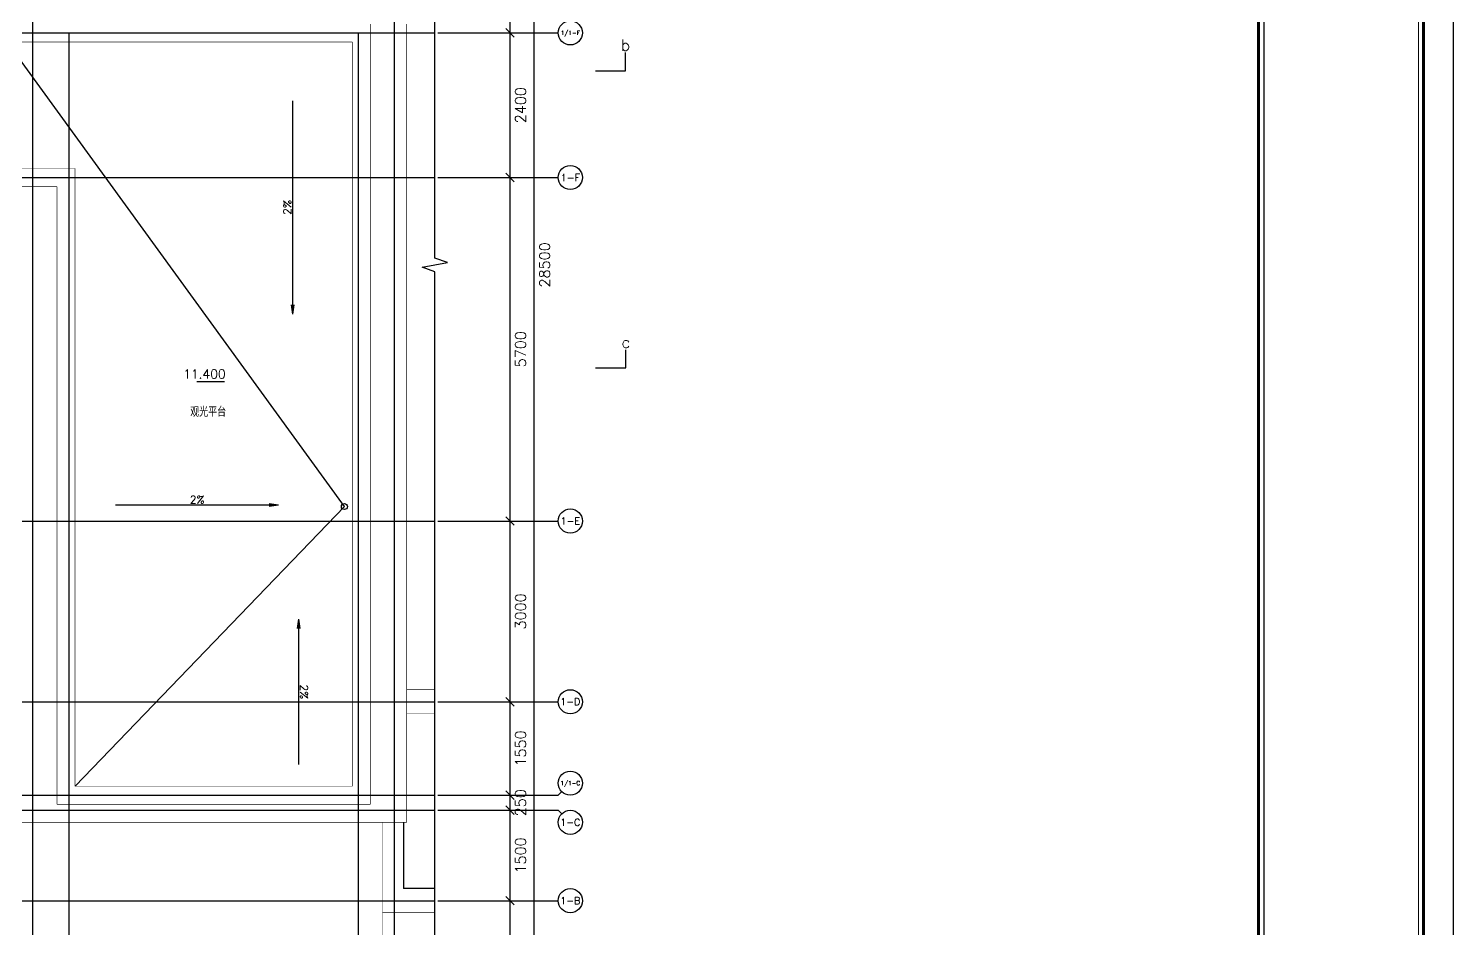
# Model space of a CAD drawing. Header units: inches. Extents: x 0 to 508000, y 0 to 738838.
# Drawn here: x 484358 to 508000, y 209119 to 224054 of the extents above; entities that cross this region are included whole.
import ezdxf
from ezdxf.enums import TextEntityAlignment as Align
from ezdxf.lldxf.tags import DXFTag

# ---------------------------------------------------------------- set-up
doc = ezdxf.new("R2010")
doc.units = ezdxf.units.IN
doc.header["$LTSCALE"] = 1000
doc.header["$MEASUREMENT"] = 0
doc.layers.get('0').update_dxf_attribs({"true_color": 0xffffff})
for name, color, linetype, true_color in [('AXIS', 3, 'Continuous', 0x00ff00), ('DIM_ELEV', 3, 'Continuous', 0x00ff00), ('DIM_SYMB', 3, 'Continuous', 0x00ff00), ('DOTE', 1, 'DOTE', 0xff0000), ('PUB_TEXT', 7, 'Continuous', 0xffffff), ('TK', 7, 'Continuous', 0xffffff), ('ZG-图框层', 4, 'Continuous', 0x00ffff)]:
    doc.layers.add(name, color=color, linetype=linetype, true_color=true_color)
doc.styles.add('TXTSTY_ANONYMOUS', font='txt.shx', dxfattribs={"height": 0.2, "bigfont": 'gbcbig.shx'})
tags = doc.linetypes.add('DOTE', pattern=[2.42, 2, -0.2, 0.02, -0.2]).pattern_tags.tags
tags[10:11] = [DXFTag(74, 4), DXFTag(75, 0), DXFTag(340, '0'), DXFTag(46, 0.0), DXFTag(50, 0.0), DXFTag(44, 0.0), DXFTag(45, 0.0)]
tags[8:9] = [DXFTag(74, 4), DXFTag(75, 0), DXFTag(340, '0'), DXFTag(46, 0.0), DXFTag(50, 0.0), DXFTag(44, 0.0), DXFTag(45, 0.0)]
tags[6:7] = [DXFTag(74, 4), DXFTag(75, 0), DXFTag(340, '0'), DXFTag(46, 0.0), DXFTag(50, 0.0), DXFTag(44, 0.0), DXFTag(45, 0.0)]
tags[4:5] = [DXFTag(74, 4), DXFTag(75, 0), DXFTag(340, '0'), DXFTag(46, 0.0), DXFTag(50, 0.0), DXFTag(44, 0.0), DXFTag(45, 0.0)]

# ---------------------------------------------------------------- blocks, each defined once
blk = doc.blocks.new('DAnoyomous15244')
at = {"layer": 'DIM_ELEV', "lineweight": -3}
blk.add_line((487152, 218194), (487608, 218194), dxfattribs=at)
at = {"layer": 'DIM_ELEV', "lineweight": -3, "const_width": 1}
blk.add_lwpolyline([(487002, 218194), (487302, 218194), (487152, 218044)], close=True, dxfattribs=at)
at = {"layer": 'DIM_ELEV', "color": 7, "true_color": 0xffffff, "style": 'TXTSTY_ANONYMOUS'}
blk.add_text('11.400', height=148.8, dxfattribs=at).set_placement((487627, 218247), align=Align.RIGHT)
blk = doc.blocks.new('DAnoyomous15433')
at = {"layer": 'DIM_SYMB', "lineweight": -3}
for p in [(488740, 222855), (488718, 219470), (488762, 219470)]:
    blk.add_line(p, (488740, 219314), dxfattribs=at)
at = {"layer": 'DIM_SYMB', "color": 7, "true_color": 0xffffff, "style": 'TXTSTY_ANONYMOUS'}
blk.add_text('2%', height=131.2, rotation=90, dxfattribs=at).set_placement((488652, 221085), align=Align.MIDDLE_CENTER)
blk = doc.blocks.new('DAnoyomous15438')
at = {"layer": 'DIM_SYMB', "lineweight": -3}
for p in [(485803, 216149), (488352, 216171), (488352, 216127)]:
    blk.add_line(p, (488508, 216149), dxfattribs=at)
at = {"layer": 'DIM_SYMB', "color": 7, "true_color": 0xffffff, "style": 'TXTSTY_ANONYMOUS'}
blk.add_text('2%', height=131.2, dxfattribs=at).set_placement((487156, 216236), align=Align.MIDDLE_CENTER)
blk = doc.blocks.new('DAnoyomous15443')
at = {"layer": 'DIM_SYMB', "lineweight": -3}
for p in [(488819, 214096), (488841, 211841), (488863, 214096)]:
    blk.add_line(p, (488841, 214251), dxfattribs=at)
at = {"layer": 'DIM_SYMB', "color": 7, "true_color": 0xffffff, "style": 'TXTSTY_ANONYMOUS'}
blk.add_text('2%', height=131.2, rotation=270, dxfattribs=at).set_placement((488928, 213046), align=Align.MIDDLE_CENTER)
blk = doc.blocks.new('DAnoyomous15708')
at = {"layer": 'DIM_SYMB', "lineweight": -3}
for p, q in [((491097, 220244), (491097, 234681)), ((490887, 220094), (491307, 220168)), ((491307, 220168), (491097, 220244)), ((491097, 220018), (490887, 220094)), ((491097, 205581), (491097, 220018))]:
    blk.add_line(p, q, dxfattribs=at)
blk = doc.blocks.new('DAnoyomous15745')
at = {"layer": 'AXIS', "lineweight": -3}
for p, q in [((491147, 223981), (493147, 223981)), ((491147, 221581), (493147, 221581)), ((491147, 215881), (493147, 215881)), ((491147, 212881), (493147, 212881)), ((493147, 211331), (493206, 211390)), ((491147, 211331), (493147, 211331)), ((491147, 211081), (493147, 211081)), ((493147, 211081), (493206, 211023)), ((491147, 209581), (493147, 209581))]:
    blk.add_line(p, q, dxfattribs=at)
for centre in [(493347, 223981), (493347, 221581), (493347, 215881), (493347, 212881), (493347, 211531), (493347, 210881), (493347, 209581)]:
    blk.add_circle(centre, 200, dxfattribs=at)
at = {"layer": 'AXIS', "color": 7, "true_color": 0xffffff, "style": 'TXTSTY_ANONYMOUS'}
for s, height, p in [('1/1-F', 70, (493347, 223981)), ('1-F', 116.7, (493347, 221581)), ('1-E', 116.7, (493347, 215881)), ('1-D', 116.7, (493347, 212881)), ('1/1-C', 70, (493347, 211531)), ('1-C', 116.7, (493347, 210881)), ('1-B', 116.7, (493347, 209581))]:
    blk.add_text(s, height=height, dxfattribs=at).set_placement(p, align=Align.MIDDLE_CENTER)
blk = doc.blocks.new('DAnoyomous15752')
at = {"layer": 'AXIS', "lineweight": -3}
blk.add_line((492747, 205881), (492747, 234381), dxfattribs=at)
at = {"layer": 'AXIS', "color": 7, "true_color": 0xffffff, "style": 'TXTSTY_ANONYMOUS'}
blk.add_text('28500', height=175, rotation=90, dxfattribs=at).set_placement((492922, 220131), align=Align.MIDDLE_CENTER)
blk = doc.blocks.new('DAnoyomous15803')
at = {"layer": 'AXIS', "lineweight": -3}
for p, q in [((492347, 223981), (492347, 227281)), ((491272, 223981), (492522, 223981)), ((492276, 224052), (492418, 223911)), ((492347, 221581), (492347, 223981)), ((491272, 221581), (492522, 221581)), ((492276, 221652), (492418, 221511)), ((492347, 215881), (492347, 221581)), ((491272, 215881), (492522, 215881)), ((492276, 215952), (492418, 215811)), ((492347, 212881), (492347, 215881)), ((491272, 212881), (492522, 212881)), ((492276, 212952), (492418, 212811)), ((492347, 211331), (492347, 212881)), ((492276, 211402), (492418, 211261)), ((491272, 211331), (492522, 211331)), ((492276, 211152), (492418, 211011)), ((492347, 211081), (492347, 211331)), ((491272, 211081), (492522, 211081)), ((492347, 209581), (492347, 211081)), ((491272, 209581), (492522, 209581)), ((492276, 209652), (492418, 209511)), ((492347, 205981), (492347, 209581))]:
    blk.add_line(p, q, dxfattribs=at)
at = {"layer": 'AXIS', "color": 7, "true_color": 0xffffff, "style": 'TXTSTY_ANONYMOUS'}
for s, p in [('2400', (492522, 222781)), ('5700', (492522, 218731)), ('3000', (492522, 214381)), ('1550', (492522, 212106)), ('250', (492522, 211206)), ('1500', (492522, 210331))]:
    blk.add_text(s, height=175, rotation=90, dxfattribs=at).set_placement(p, align=Align.MIDDLE_CENTER)
blk = doc.blocks.new('DAnoyomous15878')
at = {"layer": 'DIM_SYMB', "lineweight": -3}
for p, q in [((494264, 223354), (494264, 223653)), ((493764, 223353), (494264, 223353))]:
    blk.add_line(p, q, dxfattribs=at)
at = {"layer": 'DIM_SYMB', "color": 7, "true_color": 0xffffff, "style": 'TXTSTY_ANONYMOUS'}
blk.add_text('b', height=188, dxfattribs=at).set_placement((494264, 223778), align=Align.MIDDLE_CENTER)
blk = doc.blocks.new('DAnoyomous15885')
at = {"layer": 'DIM_SYMB', "lineweight": -3}
for p, q in [((482328, 218422), (482328, 218722)), ((494267, 218423), (494267, 218722)), ((482328, 218422), (482828, 218422)), ((493767, 218422), (494267, 218422))]:
    blk.add_line(p, q, dxfattribs=at)
at = {"layer": 'DIM_SYMB', "color": 7, "true_color": 0xffffff, "style": 'TXTSTY_ANONYMOUS'}
for p in [(482328, 218847), (494267, 218847)]:
    blk.add_text('c', height=188, dxfattribs=at).set_placement(p, align=Align.MIDDLE_CENTER)

msp = doc.modelspace()

# ---------------------------------------------------------------- linework, layer by layer
at = {"lineweight": -3}
for p, q in [((489599, 216121), (484006, 223831)), ((485131, 211481), (489599, 216121))]:
    msp.add_line(p, q, dxfattribs=at)
at = {"lineweight": -3, "const_width": 10}
for points in [[(490031, 211181), (490031, 224131)], [(490631, 210881), (490631, 224131)], [(478281, 223831), (489731, 223831)], [(489731, 211481), (489731, 223831)], [(466281, 221731), (485131, 221731)], [(485131, 211481), (485131, 221731)], [(490631, 221581), (491097, 221581)], [(466581, 221431), (484831, 221431)], [(484831, 211181), (484831, 221431)], [(491097, 213081), (490631, 213081)], [(491097, 212681), (490631, 212681)], [(485131, 211481), (489731, 211481)], [(484831, 211181), (490031, 211181)], [(484231, 210881), (490631, 210881)], [(490231, 210881), (490231, 205881), (491097, 205881)], [(491097, 209381), (490231, 209381)]]:
    msp.add_lwpolyline(points, dxfattribs=at)
at = {"lineweight": -3}
for points in [[(490581, 210881), (490581, 209781)], [(491097, 209781), (490581, 209781)]]:
    msp.add_lwpolyline(points, dxfattribs=at)
msp.add_circle((489599, 216121), 50, dxfattribs=at)
at = {"layer": 'DOTE', "lineweight": -3}
for p, q in [((484431, 204681), (484431, 235481)), ((490431, 204681), (490431, 235481)), ((453431, 223981), (491097, 223981)), ((485031, 204681), (485031, 223981)), ((489831, 204681), (489831, 223981)), ((453431, 221581), (491097, 221581)), ((453431, 215881), (491097, 215881)), ((453431, 212881), (491097, 212881)), ((453431, 211331), (491097, 211331)), ((453431, 211081), (491097, 211081)), ((453431, 209581), (491097, 209581))]:
    msp.add_line(p, q, dxfattribs=at)
at = {"layer": 'TK', "lineweight": -3, "const_width": 50}
msp.add_lwpolyline([(504764, 198861), (504764, 239888)], dxfattribs=at)
at = {"layer": 'TK', "lineweight": -3}
msp.add_lwpolyline([(504764, 198861), (507500, 198861), (507500, 239888)], dxfattribs=at)
at = {"layer": 'TK', "lineweight": -3, "const_width": 17.3}
msp.add_lwpolyline([(504856, 236180), (507419, 236180), (507419, 207835), (504856, 207835)], close=True, dxfattribs=at)
at = {"layer": 'ZG-图框层', "lineweight": -3}
msp.add_lwpolyline([(441100, 240388), (441100, 198338), (508000, 198338), (508000, 240388)], close=True, dxfattribs=at)
at = {"layer": 'ZG-图框层', "lineweight": -3, "const_width": 50}
msp.add_lwpolyline([(442350, 198861), (442350, 239888), (507500, 239888), (507500, 198861)], close=True, dxfattribs=at)

# ---------------------------------------------------------------- block references
at = {"layer": 'AXIS'}
for name in ['DAnoyomous15745', 'DAnoyomous15803', 'DAnoyomous15752']:
    msp.add_blockref(name, (0, 0), dxfattribs=at)
at = {"layer": 'DIM_ELEV'}
msp.add_blockref('DAnoyomous15244', (0, 0), dxfattribs=at)
at = {"layer": 'DIM_SYMB'}
for name in ['DAnoyomous15708', 'DAnoyomous15878', 'DAnoyomous15433', 'DAnoyomous15885', 'DAnoyomous15438', 'DAnoyomous15443']:
    msp.add_blockref(name, (0, 0), dxfattribs=at)

# ---------------------------------------------------------------- texts
at = {"layer": 'PUB_TEXT', "style": 'TXTSTY_ANONYMOUS'}
msp.add_text('观光平台', height=148.8, dxfattribs=at).set_placement((487041, 217612))
msp.add_text('观光平台', height=148.8, dxfattribs=at).set_placement((487041, 217612))

doc.saveas('drawing.dxf')
